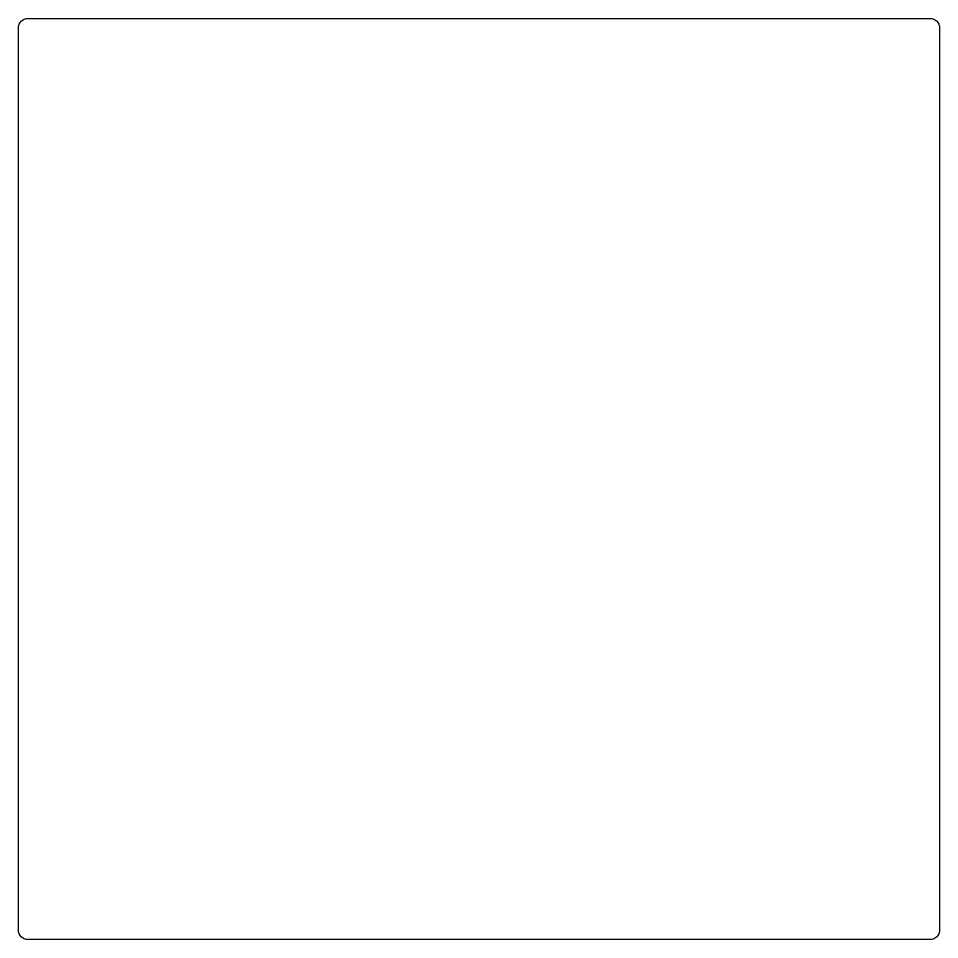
# Model space of a CAD drawing. Header units: millimetres. Extents: x -145 to 145, y -145 to 145.
import ezdxf

# ---------------------------------------------------------------- set-up
doc = ezdxf.new("R2010")
doc.units = ezdxf.units.MM
doc.layers.get('0').update_dxf_attribs({"linetype": 'CONTINUOUS'})

msp = doc.modelspace()

# ---------------------------------------------------------------- linework, layer by layer
msp.add_lwpolyline([(145, -142, -0.414214), (142, -145), (-142, -145, -0.414214), (-145, -142), (-145, 142, -0.414214), (-142, 145), (142, 145, -0.414214), (145, 142)], format="xyb", close=True)

doc.saveas('drawing.dxf')
